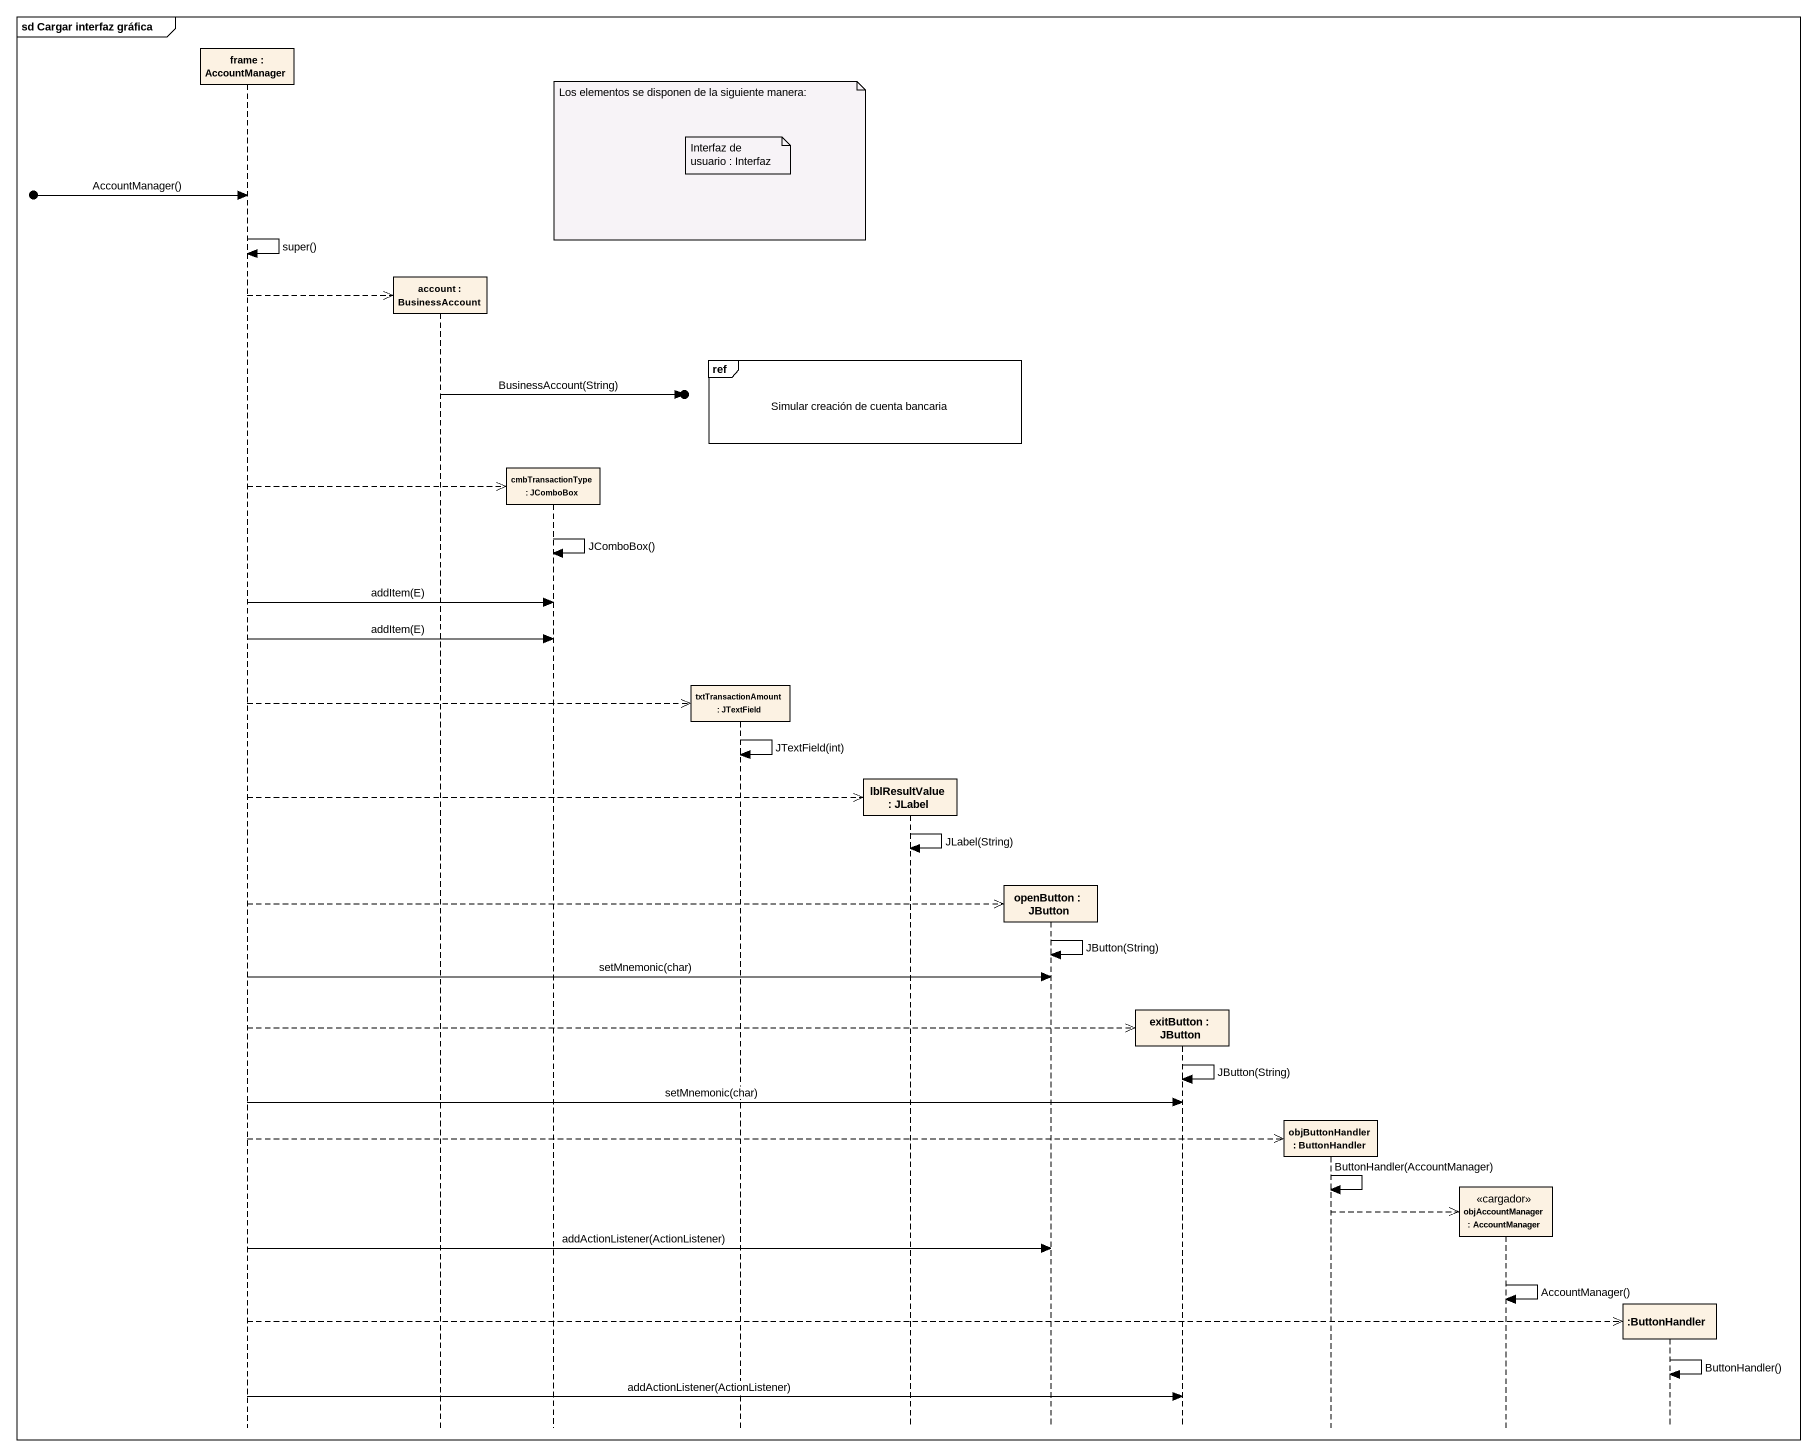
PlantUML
@startuml
mainframe sd Cargar interfaz gráfica
hide footbox
participant "frame : AccountManager" as frame_
participant "account : BusinessAccount" as account
participant "cmbTransactionType : JComboBox" as cmbTransactionType
participant "txtTransactionAmount : JTextField" as txtTransactionAmount
participant "lblResultValue : JLabel" as lblResultValue
participant "openButton : JButton" as openButton
participant "exitButton : JButton" as exitButton
participant "objButtonHandler : ButtonHandler" as objButtonHandler
participant "objAccountManager : AccountManager" as objAccountManager <<cargador>>
participant ":ButtonHandler" as ButtonHandler

note over txtTransactionAmount : Interfaz de usuario : Interfaz
note over txtTransactionAmount : Los elementos se disponen de la siguiente manera:
[o-> frame_ : AccountManager()
frame_ -> frame_ : super()
frame_ -->> account **
ref over txtTransactionAmount, lblResultValue : Simular creación de cuenta bancaria
account ->o] : BusinessAccount(String)
frame_ -->> cmbTransactionType **
cmbTransactionType -> cmbTransactionType : JComboBox()
frame_ -> cmbTransactionType : addItem(E)
frame_ -> cmbTransactionType : addItem(E)
frame_ -->> txtTransactionAmount **
txtTransactionAmount -> txtTransactionAmount : JTextField(int)
frame_ -->> lblResultValue **
lblResultValue -> lblResultValue : JLabel(String)
frame_ -->> openButton **
openButton -> openButton : JButton(String)
frame_ -> openButton : setMnemonic(char)
frame_ -->> exitButton **
exitButton -> exitButton : JButton(String)
frame_ -> exitButton : setMnemonic(char)
frame_ -->> objButtonHandler **
objButtonHandler -> objButtonHandler : ButtonHandler(AccountManager)
objButtonHandler -->> objAccountManager **
frame_ -> openButton : addActionListener(ActionListener)
objAccountManager -> objAccountManager : AccountManager()
frame_ -->> ButtonHandler **
ButtonHandler -> ButtonHandler : ButtonHandler()
frame_ -> exitButton : addActionListener(ActionListener)
@enduml
